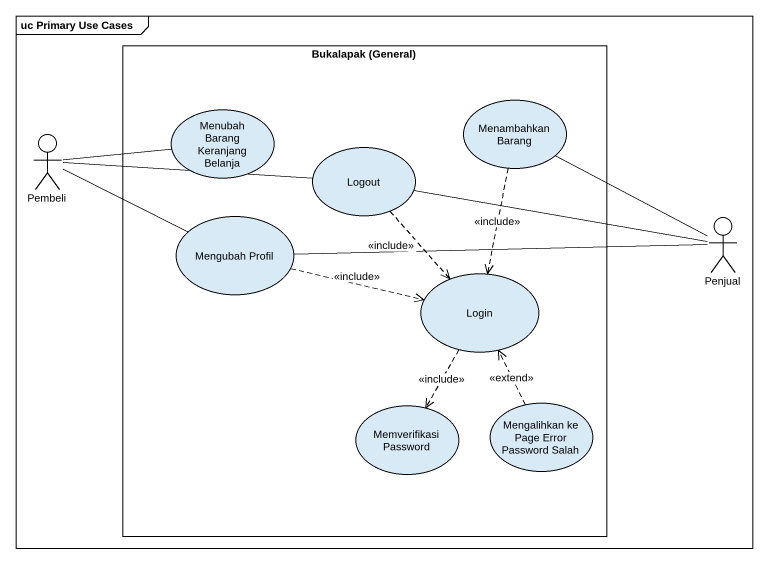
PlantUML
@startuml
mainframe uc Primary Use Cases
rectangle "Bukalapak (General)" as Bukalapak_General {
  usecase "Menubah Barang Keranjang Belanja" as Menubah_Barang_Keranjang
  usecase "Menambahkan Barang" as Menambahkan_Barang
  usecase Logout
  usecase "Mengubah Profil" as Mengubah_Profil
  usecase Login
  usecase "Memverifikasi Password" as Memverifikasi_Password
  usecase "Mengalihkan ke Page Error Password Salah" as Mengalihkan_ke_Page_Error
}
actor Pembeli
actor Penjual
Menambahkan_Barang -- Penjual
Menambahkan_Barang ..> Login : <<include>>
Pembeli -right- Menubah_Barang_Keranjang
Pembeli -right- Logout
Pembeli -right- Mengubah_Profil
Logout -right- Penjual
Logout ..> Login : <<include>>
Mengubah_Profil -right- Penjual
Mengubah_Profil .right.> Login : <<include>>
Login ..> Memverifikasi_Password : <<include>>
Mengalihkan_ke_Page_Error .up.> Login : <<extend>>
@enduml
